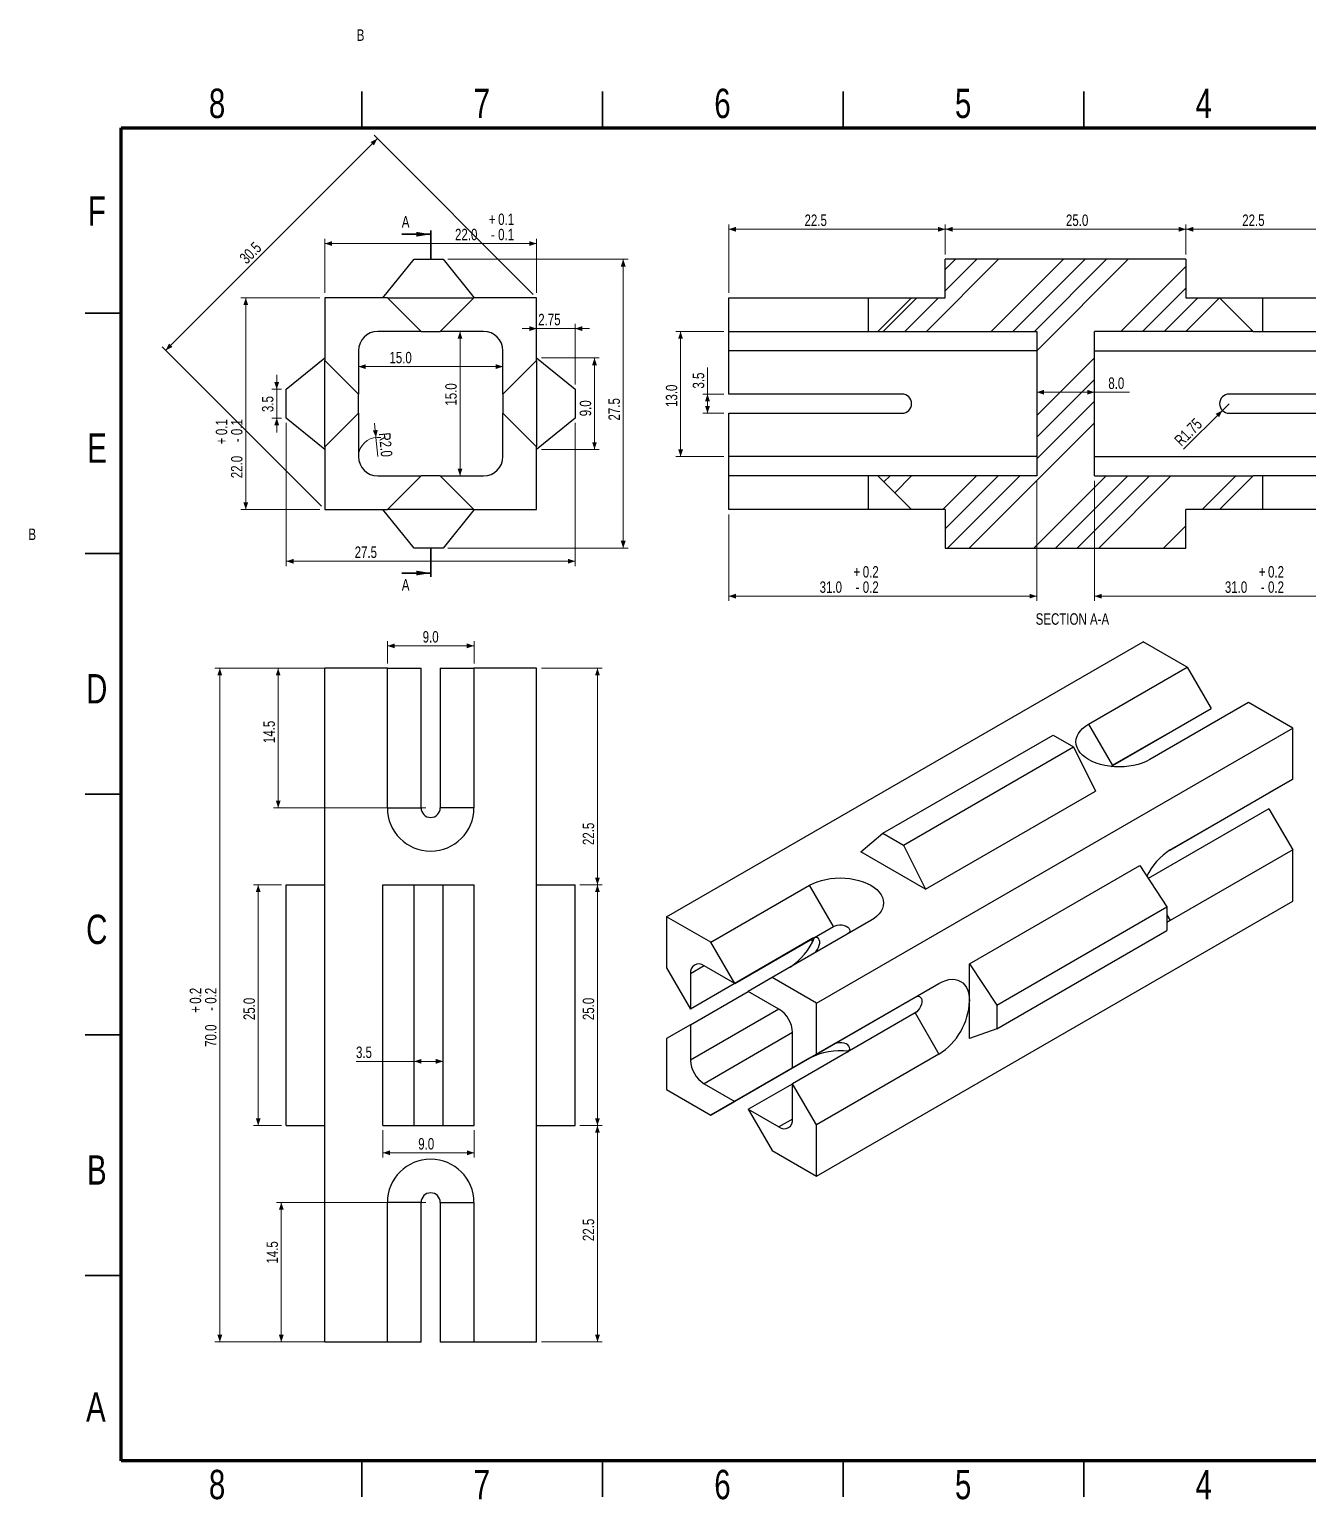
# Model space of a CAD drawing. Header units: millimetres. Extents: x -9 to 418, y 2 to 307.
# Drawn here: x -9.1 to 256.7, y 1.9 to 307.4 of the extents above; entities that cross this region are included whole.
import ezdxf

# ---------------------------------------------------------------- set-up
doc = ezdxf.new("R2010")
doc.units = ezdxf.units.MM
doc.linetypes.add('CENTER', pattern=[10.16, 6.35, -1.27, 1.27, -1.27])
doc.styles.add('SLDTEXTSTYLE0', font='TXT', dxfattribs={"width": 0.75})
doc.dimstyles.new('SLDDIMSTYLE0', dxfattribs={"dimtxt": 2.38125, "dimasz": 1.5, "dimexe": 0, "dimexo": 0.0625, "dimgap": 0.595312, "dimtad": 1, "dimdec": 1, "dimlfac": 0.5, "dimrnd": 1e-09, "dimzin": 4, "dimdsep": 46, "dimtxsty": 'SLDTEXTSTYLE0', "dimsah": 1, "dimcen": 0.09, "dimadec": 0, "dimazin": 1, "dimtfac": 1, "dimtdec": 1, "dimtofl": 0, "dimtmove": 0, "dimatfit": 3, "dimfxl": 0, "dimfrac": 2, "dimtolj": 1, "dimtzin": 12, "dimarcsym": 0})
doc.dimstyles.new('SLDDIMSTYLE1', dxfattribs={"dimtxt": 2.38125, "dimasz": 1.5, "dimexe": 0, "dimexo": 0.0625, "dimgap": 0.595312, "dimtad": 1, "dimlfac": 0.5, "dimrnd": 1e-09, "dimzin": 12, "dimdsep": 46, "dimtxsty": 'SLDTEXTSTYLE0', "dimsah": 1, "dimcen": 0.09, "dimadec": 0, "dimazin": 3, "dimtfac": 1, "dimtmove": 0, "dimatfit": 0, "dimfxl": 0, "dimfrac": 2, "dimtolj": 1, "dimtzin": 12, "dimarcsym": 0})
doc.dimstyles.new('SLDDIMSTYLE2', dxfattribs={"dimtxt": 2.38125, "dimasz": 1.5, "dimexe": 0, "dimexo": 0.0625, "dimgap": 0.595312, "dimtad": 1, "dimdec": 1, "dimlfac": 0.5, "dimrnd": 1e-09, "dimzin": 4, "dimdsep": 46, "dimtxsty": 'SLDTEXTSTYLE0', "dimsah": 1, "dimcen": 0.09, "dimadec": 0, "dimazin": 1, "dimtol": 1, "dimtp": 0.1, "dimtm": 0.1, "dimtfac": 1, "dimtdec": 1, "dimtofl": 0, "dimtmove": 0, "dimatfit": 3, "dimfxl": 0, "dimfrac": 2, "dimtolj": 1, "dimarcsym": 0})
doc.dimstyles.new('SLDDIMSTYLE3', dxfattribs={"dimtxt": 2.38125, "dimasz": 1.5, "dimexe": 0, "dimexo": 0.0625, "dimgap": 0.595312, "dimtad": 1, "dimdec": 1, "dimlfac": 0.5, "dimrnd": 1e-09, "dimzin": 12, "dimdsep": 46, "dimtxsty": 'SLDTEXTSTYLE0', "dimsah": 1, "dimcen": 0.09, "dimadec": 0, "dimazin": 3, "dimtfac": 1, "dimtdec": 1, "dimtofl": 0, "dimtmove": 0, "dimatfit": 3, "dimfxl": 0, "dimfrac": 2, "dimtolj": 1, "dimtzin": 12, "dimarcsym": 0})
doc.dimstyles.new('SLDDIMSTYLE4', dxfattribs={"dimtxt": 2.38125, "dimasz": 1.5, "dimexe": 0, "dimexo": 0.0625, "dimgap": 0.595312, "dimtad": 1, "dimdec": 1, "dimlfac": 0.5, "dimrnd": 1e-09, "dimzin": 12, "dimdsep": 46, "dimtxsty": 'SLDTEXTSTYLE0', "dimsah": 1, "dimcen": 0.09, "dimadec": 0, "dimazin": 3, "dimtfac": 1, "dimtdec": 1, "dimtmove": 0, "dimatfit": 0, "dimfxl": 0, "dimfrac": 2, "dimtolj": 1, "dimtzin": 12, "dimarcsym": 0})
doc.dimstyles.new('SLDDIMSTYLE5', dxfattribs={"dimtxt": 2.38125, "dimasz": 1.5, "dimexe": 0, "dimexo": 0.0625, "dimgap": 0.595312, "dimtad": 1, "dimdec": 1, "dimlfac": 0.5, "dimrnd": 1e-09, "dimzin": 4, "dimdsep": 46, "dimtxsty": 'SLDTEXTSTYLE0', "dimsah": 1, "dimcen": 0, "dimadec": 0, "dimazin": 1, "dimtfac": 1, "dimtdec": 1, "dimtofl": 0, "dimtmove": 0, "dimatfit": 3, "dimfxl": 0, "dimfrac": 2, "dimtolj": 1, "dimtzin": 12, "dimarcsym": 0})
doc.dimstyles.new('SLDDIMSTYLE6', dxfattribs={"dimtxt": 2.38125, "dimasz": 1.5, "dimexe": 0, "dimexo": 0.0625, "dimgap": 0.595312, "dimtad": 1, "dimdec": 1, "dimlfac": 0.5, "dimrnd": 1e-09, "dimzin": 4, "dimdsep": 46, "dimtxsty": 'SLDTEXTSTYLE0', "dimsah": 1, "dimcen": 0.09, "dimadec": 0, "dimazin": 1, "dimtol": 1, "dimtp": 0.2, "dimtm": 0.2, "dimtfac": 1, "dimtdec": 1, "dimtofl": 0, "dimtmove": 0, "dimatfit": 3, "dimfxl": 0, "dimfrac": 2, "dimtolj": 1, "dimarcsym": 0})
doc.dimstyles.new('SLDDIMSTYLE7', dxfattribs={"dimtxt": 2.38125, "dimasz": 1.5, "dimexe": 0, "dimexo": 0.0625, "dimgap": 0.595312, "dimtad": 1, "dimlfac": 0.5, "dimrnd": 1e-09, "dimzin": 12, "dimdsep": 46, "dimtxsty": 'SLDTEXTSTYLE0', "dimsah": 1, "dimcen": 0, "dimadec": 0, "dimazin": 3, "dimtfac": 1, "dimtofl": 0, "dimtmove": 0, "dimatfit": 3, "dimfxl": 0, "dimfrac": 2, "dimtolj": 1, "dimtzin": 12, "dimarcsym": 0})

# ---------------------------------------------------------------- blocks, each defined once
blk = doc.blocks.new('_D')
at = {"color": 7, "linetype": 'Continuous', "lineweight": 0}
for p, q in [((97.32, 239.16), (109.35, 239.16)), ((108.35, 239.16), (108.35, 220.16)), ((97.32, 220.16), (109.35, 220.16))]:
    blk.add_line(p, q, dxfattribs=at)
at = {"color": 7, "linetype": 'Continuous', "lineweight": 18}
for points in [[(108.35, 239.16), (107.85, 237.66), (108.85, 237.66)], [(108.35, 220.16), (108.85, 221.66), (107.85, 221.66)]]:
    blk.add_solid(points, dxfattribs=at)
at = {"color": 7, "linetype": 'Continuous', "lineweight": 18, "insert": (105.28, 227.04), "char_height": 2.381, "attachment_point": 1, "rotation": 90, "style": 'SLDTEXTSTYLE0'}
blk.add_mtext('9.0', dxfattribs=at)
blk = doc.blocks.new('_D_1')
at = {"color": 7, "linetype": 'Continuous', "lineweight": 0}
for p, q in [((96.32, 245.26), (93.32, 245.26)), ((96.32, 240.16), (96.32, 246.26)), ((104.32, 245.26), (96.32, 245.26)), ((104.32, 233.66), (104.32, 246.26)), ((104.32, 245.26), (107.32, 245.26))]:
    blk.add_line(p, q, dxfattribs=at)
at = {"color": 7, "linetype": 'Continuous', "lineweight": 18}
for points in [[(96.32, 245.26), (94.82, 245.76), (94.82, 244.76)], [(104.32, 245.26), (105.82, 244.76), (105.82, 245.76)]]:
    blk.add_solid(points, dxfattribs=at)
at = {"color": 7, "linetype": 'Continuous', "lineweight": 18, "insert": (96.66, 248.33), "char_height": 2.381, "attachment_point": 1, "style": 'SLDTEXTSTYLE0'}
blk.add_mtext('2.75', dxfattribs=at)
blk = doc.blocks.new('_D_2')
at = {"color": 7, "linetype": 'Continuous', "lineweight": 0}
for p, q in [((52.32, 252.66), (52.32, 263.93)), ((96.32, 262.93), (52.32, 262.93)), ((96.32, 252.66), (96.32, 263.93))]:
    blk.add_line(p, q, dxfattribs=at)
at = {"color": 7, "linetype": 'Continuous', "lineweight": 18}
for points in [[(52.32, 262.93), (53.82, 262.43), (53.82, 263.43)], [(96.32, 262.93), (94.82, 263.43), (94.82, 262.43)]]:
    blk.add_solid(points, dxfattribs=at)
at = {"color": 7, "linetype": 'Continuous', "lineweight": 18, "attachment_point": 1, "style": 'SLDTEXTSTYLE0'}
for s, insert, char_height in [('0.1', (88.33, 269.17), 2.381), ('22.0', (79.37, 266), 2.381), ('+', (86.41, 269.17), 2.38), ('0.1', (88.33, 266), 2.381), ('-', (86.84, 266), 2.38)]:
    blk.add_mtext(s, dxfattribs=dict(at, insert=insert, char_height=char_height))
blk = doc.blocks.new('_D_3')
at = {"color": 7, "linetype": 'Continuous', "lineweight": 0}
for p, q in [((51.32, 251.66), (34.9, 251.66)), ((35.9, 251.66), (35.9, 207.66)), ((51.32, 207.66), (34.9, 207.66))]:
    blk.add_line(p, q, dxfattribs=at)
at = {"color": 7, "linetype": 'Continuous', "lineweight": 18}
for points in [[(35.9, 251.66), (35.4, 250.16), (36.4, 250.16)], [(35.9, 207.66), (36.4, 209.16), (35.4, 209.16)]]:
    blk.add_solid(points, dxfattribs=at)
at = {"color": 7, "linetype": 'Continuous', "lineweight": 18, "attachment_point": 1, "rotation": 90, "style": 'SLDTEXTSTYLE0'}
for s, insert, char_height in [('0.1', (29.66, 223.13), 2.381), ('0.1', (32.83, 223.13), 2.381), ('+', (29.66, 221.2), 2.38), ('-', (32.83, 221.64), 2.38), ('22.0', (32.83, 214.17), 2.381)]:
    blk.add_mtext(s, dxfattribs=dict(at, insert=insert, char_height=char_height))
blk = doc.blocks.new('_D_4')
at = {"color": 7, "linetype": 'Continuous', "lineweight": 0}
for p, q in [((44.32, 225.66), (44.32, 195.92)), ((104.32, 225.66), (104.32, 195.92)), ((44.32, 196.92), (104.32, 196.92))]:
    blk.add_line(p, q, dxfattribs=at)
at = {"color": 7, "linetype": 'Continuous', "lineweight": 18}
for points in [[(44.32, 196.92), (45.82, 196.42), (45.82, 197.42)], [(104.32, 196.92), (102.82, 197.42), (102.82, 196.42)]]:
    blk.add_solid(points, dxfattribs=at)
at = {"color": 7, "linetype": 'Continuous', "lineweight": 18, "insert": (58.52, 199.99), "char_height": 2.381, "attachment_point": 1, "style": 'SLDTEXTSTYLE0'}
blk.add_mtext('27.5', dxfattribs=at)
blk = doc.blocks.new('_D_5')
at = {"color": 7, "linetype": 'Continuous', "lineweight": 0}
for p, q in [((77.88, 259.66), (115.32, 259.66)), ((114.32, 199.66), (114.32, 259.66)), ((77.88, 199.66), (115.32, 199.66))]:
    blk.add_line(p, q, dxfattribs=at)
at = {"color": 7, "linetype": 'Continuous', "lineweight": 18}
for points in [[(114.32, 259.66), (113.82, 258.16), (114.82, 258.16)], [(114.32, 199.66), (114.82, 201.16), (113.82, 201.16)]]:
    blk.add_solid(points, dxfattribs=at)
at = {"color": 7, "linetype": 'Continuous', "lineweight": 18, "insert": (111.25, 226.16), "char_height": 2.381, "attachment_point": 1, "rotation": 90, "style": 'SLDTEXTSTYLE0'}
blk.add_mtext('27.5', dxfattribs=at)
blk = doc.blocks.new('_D_6')
at = {"color": 7, "linetype": 'Continuous', "lineweight": 0}
for p, q in [((42.33, 232.66), (42.33, 235.66)), ((43.32, 232.66), (41.33, 232.66)), ((42.33, 226.66), (42.33, 232.66)), ((43.32, 226.66), (41.33, 226.66)), ((42.33, 226.66), (42.33, 223.66))]:
    blk.add_line(p, q, dxfattribs=at)
at = {"color": 7, "linetype": 'Continuous', "lineweight": 18}
for points in [[(42.33, 232.66), (42.83, 234.16), (41.83, 234.16)], [(42.33, 226.66), (41.83, 225.16), (42.83, 225.16)]]:
    blk.add_solid(points, dxfattribs=at)
at = {"color": 7, "linetype": 'Continuous', "lineweight": 18, "insert": (39.26, 227.92), "char_height": 2.381, "attachment_point": 1, "rotation": 90, "style": 'SLDTEXTSTYLE0'}
blk.add_mtext('3.5', dxfattribs=at)
blk = doc.blocks.new('_D_7')
at = {"color": 7, "linetype": 'Continuous', "lineweight": 0}
blk.add_line((80.41, 214.66), (80.41, 244.66), dxfattribs=at)
at = {"color": 7, "linetype": 'Continuous', "lineweight": 18}
for points in [[(80.41, 244.66), (79.91, 243.16), (80.91, 243.16)], [(80.41, 214.66), (80.91, 216.16), (79.91, 216.16)]]:
    blk.add_solid(points, dxfattribs=at)
at = {"color": 7, "linetype": 'Continuous', "lineweight": 18, "insert": (77.34, 229.25), "char_height": 2.381, "attachment_point": 1, "rotation": 90, "style": 'SLDTEXTSTYLE0'}
blk.add_mtext('15.0', dxfattribs=at)
blk = doc.blocks.new('_D_8')
at = {"color": 7, "linetype": 'Continuous', "lineweight": 0}
blk.add_line((89.32, 237.36), (59.32, 237.36), dxfattribs=at)
at = {"color": 7, "linetype": 'Continuous', "lineweight": 18}
for points in [[(59.32, 237.36), (60.82, 236.86), (60.82, 237.86)], [(89.32, 237.36), (87.82, 237.86), (87.82, 236.86)]]:
    blk.add_solid(points, dxfattribs=at)
at = {"color": 7, "linetype": 'Continuous', "lineweight": 18, "insert": (65.74, 240.43), "char_height": 2.381, "attachment_point": 1, "style": 'SLDTEXTSTYLE0'}
blk.add_mtext('15.0', dxfattribs=at)
blk = doc.blocks.new('_D_9')
at = {"color": 7, "linetype": 'Continuous', "lineweight": 0}
for q in [(62.67, 225.63), (63.32, 218.66)]:
    blk.add_line((62.95, 222.64), q, dxfattribs=at)
at = {"color": 7, "linetype": 'Continuous', "lineweight": 18}
blk.add_arc((63.32, 218.66), 4, 81.2678, 165.9638, dxfattribs=at)
blk.add_solid([(62.95, 222.64), (63.31, 224.18), (62.31, 224.09)], dxfattribs=at)
at = {"color": 7, "linetype": 'Continuous', "lineweight": 18, "insert": (65.93, 223.74), "char_height": 2.381, "attachment_point": 1, "rotation": 275.3041, "style": 'SLDTEXTSTYLE0'}
blk.add_mtext('R2.0', dxfattribs=at)
blk = doc.blocks.new('_D_10')
at = {"color": 7, "linetype": 'Continuous', "lineweight": 0}
for p, q in [((63.25, 284.73), (19.25, 240.73)), ((95.61, 252.37), (62.54, 285.44)), ((51.61, 208.37), (18.54, 241.44))]:
    blk.add_line(p, q, dxfattribs=at)
at = {"color": 7, "linetype": 'Continuous', "lineweight": 18}
for points in [[(63.25, 284.73), (61.83, 284.02), (62.54, 283.32)], [(19.25, 240.73), (20.66, 241.44), (19.96, 242.14)]]:
    blk.add_solid(points, dxfattribs=at)
at = {"color": 7, "linetype": 'Continuous', "lineweight": 18, "insert": (34.38, 260.2), "char_height": 2.381, "attachment_point": 1, "rotation": 45, "style": 'SLDTEXTSTYLE0'}
blk.add_mtext('30.5', dxfattribs=at)
blk = doc.blocks.new('_D_11')
at = {"color": 7, "linetype": 'Continuous', "lineweight": 0}
for p, q in [((200.24, 213.66), (200.24, 188.66)), ((136.24, 206.66), (136.24, 188.66)), ((200.24, 189.66), (136.24, 189.66))]:
    blk.add_line(p, q, dxfattribs=at)
at = {"color": 7, "linetype": 'Continuous', "lineweight": 18}
for points in [[(136.24, 189.66), (137.74, 189.16), (137.74, 190.16)], [(200.24, 189.66), (198.74, 190.16), (198.74, 189.16)]]:
    blk.add_solid(points, dxfattribs=at)
at = {"color": 7, "linetype": 'Continuous', "lineweight": 18, "attachment_point": 1, "style": 'SLDTEXTSTYLE0'}
for s, insert, char_height in [('+', (162.16, 195.91), 2.38), ('0.2', (164.09, 195.91), 2.381), ('31.0', (155.13, 192.73), 2.381), ('0.2', (164.09, 192.73), 2.381), ('-', (162.6, 192.73), 2.38)]:
    blk.add_mtext(s, dxfattribs=dict(at, insert=insert, char_height=char_height))
blk = doc.blocks.new('_D_12')
at = {"color": 7, "linetype": 'Continuous', "lineweight": 0}
for p, q in [((212.24, 213.66), (212.24, 188.66)), ((276.24, 206.66), (276.24, 188.66)), ((212.24, 189.66), (276.24, 189.66))]:
    blk.add_line(p, q, dxfattribs=at)
at = {"color": 7, "linetype": 'Continuous', "lineweight": 18}
for points in [[(212.24, 189.66), (213.74, 189.16), (213.74, 190.16)], [(276.24, 189.66), (274.74, 190.16), (274.74, 189.16)]]:
    blk.add_solid(points, dxfattribs=at)
at = {"color": 7, "linetype": 'Continuous', "lineweight": 18, "attachment_point": 1, "style": 'SLDTEXTSTYLE0'}
for s, insert, char_height in [('+', (246.37, 195.91), 2.38), ('0.2', (248.29, 195.91), 2.381), ('31.0', (239.33, 192.73), 2.381), ('0.2', (248.29, 192.73), 2.381), ('-', (246.8, 192.73), 2.38)]:
    blk.add_mtext(s, dxfattribs=dict(at, insert=insert, char_height=char_height))
blk = doc.blocks.new('_D_13')
at = {"color": 7, "linetype": 'Continuous', "lineweight": 0}
for p, q in [((200.24, 232.04), (212.24, 232.04)), ((212.24, 232.04), (219.51, 232.04))]:
    blk.add_line(p, q, dxfattribs=at)
at = {"color": 7, "linetype": 'Continuous', "lineweight": 18}
for points in [[(200.24, 232.04), (201.74, 231.54), (201.74, 232.54)], [(212.24, 232.04), (210.74, 232.54), (210.74, 231.54)]]:
    blk.add_solid(points, dxfattribs=at)
at = {"color": 7, "linetype": 'Continuous', "lineweight": 18, "insert": (215.11, 235.11), "char_height": 2.381, "attachment_point": 1, "style": 'SLDTEXTSTYLE0'}
blk.add_mtext('8.0', dxfattribs=at)
blk = doc.blocks.new('_D_14')
at = {"color": 7, "linetype": 'Continuous', "lineweight": 0}
for p, q in [((181.24, 260.66), (181.24, 266.9)), ((231.24, 265.9), (181.24, 265.9)), ((231.24, 260.66), (231.24, 266.9))]:
    blk.add_line(p, q, dxfattribs=at)
at = {"color": 7, "linetype": 'Continuous', "lineweight": 18}
for points in [[(181.24, 265.9), (182.74, 265.4), (182.74, 266.4)], [(231.24, 265.9), (229.74, 266.4), (229.74, 265.4)]]:
    blk.add_solid(points, dxfattribs=at)
at = {"color": 7, "linetype": 'Continuous', "lineweight": 18, "insert": (206.31, 268.97), "char_height": 2.381, "attachment_point": 1, "style": 'SLDTEXTSTYLE0'}
blk.add_mtext('25.0', dxfattribs=at)
blk = doc.blocks.new('_D_15')
at = {"color": 7, "linetype": 'Continuous', "lineweight": 0}
for p, q in [((136.24, 252.66), (136.24, 266.9)), ((181.24, 265.9), (136.24, 265.9)), ((181.24, 260.66), (181.24, 266.9))]:
    blk.add_line(p, q, dxfattribs=at)
at = {"color": 7, "linetype": 'Continuous', "lineweight": 18}
for points in [[(136.24, 265.9), (137.74, 265.4), (137.74, 266.4)], [(181.24, 265.9), (179.74, 266.4), (179.74, 265.4)]]:
    blk.add_solid(points, dxfattribs=at)
at = {"color": 7, "linetype": 'Continuous', "lineweight": 18, "insert": (151.99, 268.97), "char_height": 2.381, "attachment_point": 1, "style": 'SLDTEXTSTYLE0'}
blk.add_mtext('22.5', dxfattribs=at)
blk = doc.blocks.new('_D_16')
at = {"color": 7, "linetype": 'Continuous', "lineweight": 0}
for p, q in [((231.24, 260.66), (231.24, 266.9)), ((276.24, 265.9), (231.24, 265.9)), ((276.24, 252.66), (276.24, 266.9))]:
    blk.add_line(p, q, dxfattribs=at)
at = {"color": 7, "linetype": 'Continuous', "lineweight": 18}
for points in [[(231.24, 265.9), (232.74, 265.4), (232.74, 266.4)], [(276.24, 265.9), (274.74, 266.4), (274.74, 265.4)]]:
    blk.add_solid(points, dxfattribs=at)
at = {"color": 7, "linetype": 'Continuous', "lineweight": 18, "insert": (242.93, 268.97), "char_height": 2.381, "attachment_point": 1, "style": 'SLDTEXTSTYLE0'}
blk.add_mtext('22.5', dxfattribs=at)
blk = doc.blocks.new('_D_18')
at = {"color": 7, "linetype": 'Continuous', "lineweight": 0}
for p, q in [((135.24, 244.66), (125.24, 244.66)), ((126.24, 244.66), (126.24, 218.66)), ((135.24, 218.66), (125.24, 218.66))]:
    blk.add_line(p, q, dxfattribs=at)
at = {"color": 7, "linetype": 'Continuous', "lineweight": 18}
for points in [[(126.24, 244.66), (125.74, 243.16), (126.74, 243.16)], [(126.24, 218.66), (126.74, 220.16), (125.74, 220.16)]]:
    blk.add_solid(points, dxfattribs=at)
at = {"color": 7, "linetype": 'Continuous', "lineweight": 18, "insert": (123.17, 228.97), "char_height": 2.381, "attachment_point": 1, "rotation": 90, "style": 'SLDTEXTSTYLE0'}
blk.add_mtext('13.0', dxfattribs=at)
blk = doc.blocks.new('_D_19')
at = {"color": 7, "linetype": 'Continuous', "lineweight": 0}
for p, q in [((131.83, 231.66), (131.83, 237.19)), ((135.24, 231.66), (130.83, 231.66)), ((131.83, 227.66), (131.83, 231.66)), ((135.24, 227.66), (130.83, 227.66))]:
    blk.add_line(p, q, dxfattribs=at)
at = {"color": 7, "linetype": 'Continuous', "lineweight": 18}
for points in [[(131.83, 231.66), (131.33, 230.16), (132.33, 230.16)], [(131.83, 227.66), (132.33, 229.16), (131.33, 229.16)]]:
    blk.add_solid(points, dxfattribs=at)
at = {"color": 7, "linetype": 'Continuous', "lineweight": 18, "insert": (128.76, 232.8), "char_height": 2.381, "attachment_point": 1, "rotation": 90, "style": 'SLDTEXTSTYLE0'}
blk.add_mtext('3.5', dxfattribs=at)
blk = doc.blocks.new('_D_20')
at = {"color": 7, "linetype": 'Continuous', "lineweight": 0}
for q in [(240.24, 229.66), (230.76, 220.18)]:
    blk.add_line((238.82, 228.25), q, dxfattribs=at)
at = {"color": 7, "linetype": 'Continuous', "lineweight": 18}
blk.add_solid([(238.82, 228.25), (237.41, 227.54), (238.11, 226.83)], dxfattribs=at)
at = {"color": 7, "linetype": 'Continuous', "lineweight": 18, "insert": (228.61, 222.33), "char_height": 2.381, "attachment_point": 1, "rotation": 45, "style": 'SLDTEXTSTYLE0'}
blk.add_mtext('R1.75', dxfattribs=at)
blk = doc.blocks.new('_D_21')
at = {"color": 7, "linetype": 'Continuous', "lineweight": 0}
for p, q in [((51.32, 174.68), (29.5, 174.68)), ((30.5, 174.68), (30.5, 34.68)), ((51.32, 34.68), (29.5, 34.68))]:
    blk.add_line(p, q, dxfattribs=at)
at = {"color": 7, "linetype": 'Continuous', "lineweight": 18}
for points in [[(30.5, 174.68), (30, 173.18), (31, 173.18)], [(30.5, 34.68), (31, 36.18), (30, 36.18)]]:
    blk.add_solid(points, dxfattribs=at)
at = {"color": 7, "linetype": 'Continuous', "lineweight": 18, "attachment_point": 1, "rotation": 90, "style": 'SLDTEXTSTYLE0'}
for s, insert, char_height in [('0.2', (24.25, 104.97), 2.381), ('0.2', (27.43, 104.97), 2.381), ('+', (24.25, 103.05), 2.38), ('-', (27.43, 103.48), 2.38), ('70.0', (27.43, 96.01), 2.381)]:
    blk.add_mtext(s, dxfattribs=dict(at, insert=insert, char_height=char_height))
blk = doc.blocks.new('_D_22')
at = {"color": 7, "linetype": 'Continuous', "lineweight": 0}
for p, q in [((43.32, 129.68), (37.49, 129.68)), ((38.49, 79.68), (38.49, 129.68)), ((43.32, 79.68), (37.49, 79.68))]:
    blk.add_line(p, q, dxfattribs=at)
at = {"color": 7, "linetype": 'Continuous', "lineweight": 18}
for points in [[(38.49, 129.68), (37.99, 128.18), (38.99, 128.18)], [(38.49, 79.68), (38.99, 81.18), (37.99, 81.18)]]:
    blk.add_solid(points, dxfattribs=at)
at = {"color": 7, "linetype": 'Continuous', "lineweight": 18, "insert": (35.42, 101.57), "char_height": 2.381, "attachment_point": 1, "rotation": 90, "style": 'SLDTEXTSTYLE0'}
blk.add_mtext('25.0', dxfattribs=at)
blk = doc.blocks.new('_D_23')
at = {"color": 7, "linetype": 'Continuous', "lineweight": 0}
for p, q in [((64.38, 78.68), (64.38, 72.99)), ((83.38, 78.68), (83.38, 72.99)), ((83.38, 73.99), (64.38, 73.99))]:
    blk.add_line(p, q, dxfattribs=at)
at = {"color": 7, "linetype": 'Continuous', "lineweight": 18}
for points in [[(64.38, 73.99), (65.88, 73.49), (65.88, 74.49)], [(83.38, 73.99), (81.88, 74.49), (81.88, 73.49)]]:
    blk.add_solid(points, dxfattribs=at)
at = {"color": 7, "linetype": 'Continuous', "lineweight": 18, "insert": (71.73, 77.06), "char_height": 2.381, "attachment_point": 1, "style": 'SLDTEXTSTYLE0'}
blk.add_mtext('9.0', dxfattribs=at)
blk = doc.blocks.new('_D_24')
at = {"color": 7, "linetype": 'Continuous', "lineweight": 0}
for p, q in [((70.88, 93), (58.8, 93)), ((76.88, 93), (70.88, 93))]:
    blk.add_line(p, q, dxfattribs=at)
at = {"color": 7, "linetype": 'Continuous', "lineweight": 18}
for points in [[(70.88, 93), (72.38, 92.5), (72.38, 93.5)], [(76.88, 93), (75.38, 93.5), (75.38, 92.5)]]:
    blk.add_solid(points, dxfattribs=at)
at = {"color": 7, "linetype": 'Continuous', "lineweight": 18, "insert": (58.8, 96.07), "char_height": 2.381, "attachment_point": 1, "style": 'SLDTEXTSTYLE0'}
blk.add_mtext('3.5', dxfattribs=at)
blk = doc.blocks.new('_D_25')
at = {"color": 7, "linetype": 'Continuous', "lineweight": 0}
for p, q in [((105.32, 129.68), (109.97, 129.68)), ((108.97, 79.68), (108.97, 129.68)), ((105.32, 79.68), (109.97, 79.68))]:
    blk.add_line(p, q, dxfattribs=at)
at = {"color": 7, "linetype": 'Continuous', "lineweight": 18}
for points in [[(108.97, 129.68), (108.47, 128.18), (109.47, 128.18)], [(108.97, 79.68), (109.47, 81.18), (108.47, 81.18)]]:
    blk.add_solid(points, dxfattribs=at)
at = {"color": 7, "linetype": 'Continuous', "lineweight": 18, "insert": (105.9, 101.57), "char_height": 2.381, "attachment_point": 1, "rotation": 90, "style": 'SLDTEXTSTYLE0'}
blk.add_mtext('25.0', dxfattribs=at)
blk = doc.blocks.new('_D_26')
at = {"color": 7, "linetype": 'Continuous', "lineweight": 0}
for p, q in [((105.32, 79.68), (109.97, 79.68)), ((108.97, 79.68), (108.97, 34.68)), ((97.32, 34.68), (109.97, 34.68))]:
    blk.add_line(p, q, dxfattribs=at)
at = {"color": 7, "linetype": 'Continuous', "lineweight": 18}
for points in [[(108.97, 79.68), (108.47, 78.18), (109.47, 78.18)], [(108.97, 34.68), (109.47, 36.18), (108.47, 36.18)]]:
    blk.add_solid(points, dxfattribs=at)
at = {"color": 7, "linetype": 'Continuous', "lineweight": 18, "insert": (105.9, 55.65), "char_height": 2.381, "attachment_point": 1, "rotation": 90, "style": 'SLDTEXTSTYLE0'}
blk.add_mtext('22.5', dxfattribs=at)
blk = doc.blocks.new('_D_27')
at = {"color": 7, "linetype": 'Continuous', "lineweight": 0}
for p, q in [((97.32, 174.68), (109.97, 174.68)), ((108.97, 129.68), (108.97, 174.68)), ((105.32, 129.68), (109.97, 129.68))]:
    blk.add_line(p, q, dxfattribs=at)
at = {"color": 7, "linetype": 'Continuous', "lineweight": 18}
for points in [[(108.97, 174.68), (108.47, 173.18), (109.47, 173.18)], [(108.97, 129.68), (109.47, 131.18), (108.47, 131.18)]]:
    blk.add_solid(points, dxfattribs=at)
at = {"color": 7, "linetype": 'Continuous', "lineweight": 18, "insert": (105.9, 137.94), "char_height": 2.381, "attachment_point": 1, "rotation": 90, "style": 'SLDTEXTSTYLE0'}
blk.add_mtext('22.5', dxfattribs=at)
blk = doc.blocks.new('_D_28')
at = {"color": 7, "linetype": 'Continuous', "lineweight": 0}
for p, q in [((64.32, 174.68), (41.63, 174.68)), ((42.63, 145.68), (42.63, 174.68)), ((73.32, 145.68), (41.63, 145.68))]:
    blk.add_line(p, q, dxfattribs=at)
at = {"color": 7, "linetype": 'Continuous', "lineweight": 18}
for points in [[(42.63, 174.68), (42.13, 173.18), (43.13, 173.18)], [(42.63, 145.68), (43.13, 147.18), (42.13, 147.18)]]:
    blk.add_solid(points, dxfattribs=at)
at = {"color": 7, "linetype": 'Continuous', "lineweight": 18, "insert": (39.56, 159.12), "char_height": 2.381, "attachment_point": 1, "rotation": 90, "style": 'SLDTEXTSTYLE0'}
blk.add_mtext('14.5', dxfattribs=at)
blk = doc.blocks.new('_D_29')
at = {"color": 7, "linetype": 'Continuous', "lineweight": 0}
for p, q in [((65.32, 175.68), (65.32, 180.33)), ((83.32, 175.68), (83.32, 180.33)), ((83.32, 179.33), (65.32, 179.33))]:
    blk.add_line(p, q, dxfattribs=at)
at = {"color": 7, "linetype": 'Continuous', "lineweight": 18}
for points in [[(65.32, 179.33), (66.82, 178.83), (66.82, 179.83)], [(83.32, 179.33), (81.82, 179.83), (81.82, 178.83)]]:
    blk.add_solid(points, dxfattribs=at)
at = {"color": 7, "linetype": 'Continuous', "lineweight": 18, "insert": (72.65, 182.4), "char_height": 2.381, "attachment_point": 1, "style": 'SLDTEXTSTYLE0'}
blk.add_mtext('9.0', dxfattribs=at)
blk = doc.blocks.new('_D_30')
at = {"color": 7, "linetype": 'Continuous', "lineweight": 0}
for p, q in [((73.32, 63.68), (42.28, 63.68)), ((43.28, 63.68), (43.28, 34.68)), ((64.32, 34.68), (42.28, 34.68))]:
    blk.add_line(p, q, dxfattribs=at)
at = {"color": 7, "linetype": 'Continuous', "lineweight": 18}
for points in [[(43.28, 63.68), (42.78, 62.18), (43.78, 62.18)], [(43.28, 34.68), (43.78, 36.18), (42.78, 36.18)]]:
    blk.add_solid(points, dxfattribs=at)
at = {"color": 7, "linetype": 'Continuous', "lineweight": 18, "insert": (40.21, 50.97), "char_height": 2.381, "attachment_point": 1, "rotation": 90, "style": 'SLDTEXTSTYLE0'}
blk.add_mtext('14.5', dxfattribs=at)

msp = doc.modelspace()

# ---------------------------------------------------------------- hatches: boundary and pattern name
at = {"linetype": 'Continuous', "lineweight": 18}
h = msp.add_hatch(dxfattribs=at)
h.set_pattern_fill('ANSI34', angle=3e-322, style=0)
h.paths.add_polyline_path([(181.235, 251.662), (174.235, 251.662), (167.235, 244.662), (200.235, 244.662), (200.235, 214.662), (167.235, 214.662), (174.235, 207.662), (181.235, 207.662), (181.235, 199.662), (231.235, 199.662), (231.235, 207.662), (238.235, 207.662), (245.235, 214.662), (212.235, 214.662), (212.235, 244.662), (245.235, 244.662), (238.235, 251.662), (231.235, 251.662), (231.235, 259.662), (181.235, 259.662)], flags=0)

# ---------------------------------------------------------------- linework, layer by layer
at = {"color": 7, "linetype": 'Continuous', "lineweight": 35}
for p, q in [((60, 287), (60, 294.5)), ((110, 287), (110, 294.5)), ((160, 287), (160, 294.5)), ((210, 294.5), (210, 287)), ((210, 287), (210, 294.5)), ((68.317, 264.862), (74.317, 264.862)), ((68.317, 264.862), (74.317, 264.862)), ((10, 248.5), (2.5, 248.5)), ((10, 198.5), (2.5, 198.5)), ((68.317, 194.462), (74.317, 194.462)), ((68.317, 194.462), (74.317, 194.462)), ((2.5, 148.5), (10, 148.5)), ((10, 148.5), (2.5, 148.5)), ((10, 98.5), (2.5, 98.5)), ((10, 48.5), (2.5, 48.5)), ((60, 10), (60, 2.5)), ((110, 10), (110, 2.5)), ((160, 10), (160, 2.5)), ((210, 2.5), (210, 10)), ((210, 10), (210, 2.5))]:
    msp.add_line(p, q, dxfattribs=at)
at = {"color": 7, "linetype": 'Continuous', "lineweight": 70}
for p, q in [((10, 10), (10, 287)), ((10, 287), (410, 287)), ((410, 10), (10, 10))]:
    msp.add_line(p, q, dxfattribs=at)
at = {"color": 7, "linetype": 'CENTER', "lineweight": 35}
for p, q in [((74.317, 259.612), (74.317, 265.612)), ((74.317, 259.612), (74.317, 265.612)), ((74.317, 193.712), (74.317, 199.715)), ((74.317, 193.712), (74.317, 199.715))]:
    msp.add_line(p, q, dxfattribs=at)
at = {"color": 7, "linetype": 'Continuous', "lineweight": 25}
for p, q in [((64.381, 251.662), (70.881, 259.662)), ((70.881, 259.662), (76.881, 259.662)), ((76.881, 259.662), (83.381, 251.662)), ((181.235, 251.662), (181.235, 259.662)), ((231.235, 259.662), (181.235, 259.662)), ((231.235, 259.662), (231.235, 251.662)), ((65.317, 251.662), (52.317, 251.662)), ((52.317, 251.662), (52.317, 238.662)), ((72.317, 244.662), (65.317, 251.662)), ((65.317, 251.662), (83.317, 251.662)), ((83.317, 251.662), (76.317, 244.662)), ((96.317, 251.662), (83.317, 251.662)), ((96.317, 238.662), (96.317, 251.662)), ((136.235, 244.662), (136.235, 251.662)), ((136.235, 251.662), (165.235, 251.662)), ((165.235, 251.662), (165.235, 244.662)), ((165.235, 251.662), (174.235, 251.662)), ((174.235, 251.662), (167.235, 244.662)), ((174.235, 251.662), (181.235, 251.662)), ((231.235, 251.662), (238.235, 251.662)), ((245.235, 244.662), (238.235, 251.662)), ((238.235, 251.662), (247.235, 251.662)), ((247.235, 244.662), (247.235, 251.662)), ((247.235, 251.662), (276.235, 251.662)), ((72.317, 244.662), (63.317, 244.662)), ((72.317, 244.662), (76.317, 244.662)), ((85.317, 244.662), (76.317, 244.662)), ((136.235, 244.662), (165.235, 244.662)), ((136.235, 240.662), (136.235, 244.662)), ((165.235, 244.662), (167.235, 244.662)), ((167.235, 244.662), (200.235, 244.662)), ((200.235, 244.662), (200.235, 214.662)), ((245.235, 244.662), (212.235, 244.662)), ((212.235, 214.662), (212.235, 244.662)), ((245.235, 244.662), (247.235, 244.662)), ((247.235, 244.662), (276.235, 244.662)), ((44.317, 232.662), (52.317, 239.162)), ((52.317, 238.662), (59.317, 231.662)), ((52.317, 229.662), (52.317, 238.662)), ((59.317, 240.662), (59.317, 231.662)), ((89.317, 231.662), (89.317, 240.662)), ((89.317, 231.662), (96.317, 238.662)), ((96.317, 239.162), (104.317, 232.662)), ((96.317, 238.662), (96.317, 229.662)), ((200.235, 240.662), (136.235, 240.662)), ((136.235, 231.662), (136.235, 240.662)), ((212.235, 240.662), (276.235, 240.662)), ((44.317, 226.662), (44.317, 232.662)), ((104.317, 232.662), (104.317, 226.662)), ((52.317, 220.662), (52.317, 229.662)), ((59.317, 227.662), (59.317, 231.662)), ((89.317, 231.662), (89.317, 227.662)), ((96.317, 229.662), (96.317, 220.662)), ((172.235, 231.662), (136.235, 231.662)), ((276.235, 231.662), (240.235, 231.662)), ((52.317, 220.162), (44.317, 226.662)), ((59.317, 227.662), (52.317, 220.662)), ((59.317, 227.662), (59.317, 218.662)), ((89.317, 218.662), (89.317, 227.662)), ((96.317, 220.662), (89.317, 227.662)), ((104.317, 226.662), (96.317, 220.162)), ((136.235, 227.662), (172.235, 227.662)), ((136.235, 218.662), (136.235, 227.662)), ((240.235, 227.662), (276.235, 227.662)), ((52.317, 220.662), (52.317, 207.662)), ((96.317, 207.662), (96.317, 220.662)), ((200.235, 218.662), (136.235, 218.662)), ((136.235, 214.662), (136.235, 218.662)), ((212.235, 218.662), (276.235, 218.662)), ((63.317, 214.662), (72.317, 214.662)), ((65.317, 207.662), (72.317, 214.662)), ((76.317, 214.662), (72.317, 214.662)), ((76.317, 214.662), (83.317, 207.662)), ((76.317, 214.662), (85.317, 214.662)), ((136.235, 207.662), (136.235, 214.662)), ((165.235, 214.662), (136.235, 214.662)), ((165.235, 214.662), (165.235, 207.662)), ((167.235, 214.662), (165.235, 214.662)), ((167.235, 214.662), (174.235, 207.662)), ((200.235, 214.662), (167.235, 214.662)), ((212.235, 214.662), (245.235, 214.662)), ((238.235, 207.662), (245.235, 214.662)), ((247.235, 214.662), (245.235, 214.662)), ((247.235, 207.662), (247.235, 214.662)), ((276.235, 214.662), (247.235, 214.662)), ((52.317, 207.662), (65.317, 207.662)), ((70.881, 199.662), (64.381, 207.662)), ((83.317, 207.662), (65.317, 207.662)), ((83.381, 207.662), (76.881, 199.662)), ((83.317, 207.662), (96.317, 207.662)), ((165.235, 207.662), (136.235, 207.662)), ((174.235, 207.662), (165.235, 207.662)), ((181.235, 207.662), (174.235, 207.662)), ((181.235, 207.662), (181.235, 199.662)), ((231.235, 199.662), (231.235, 207.662)), ((238.235, 207.662), (231.235, 207.662)), ((247.235, 207.662), (238.235, 207.662)), ((276.235, 207.662), (247.235, 207.662)), ((76.881, 199.662), (70.881, 199.662)), ((181.235, 199.662), (231.235, 199.662)), ((123.337, 123.055), (222.331, 180.203)), ((231.524, 174.897), (222.331, 180.203)), ((65.317, 174.679), (52.317, 174.679)), ((52.317, 34.679), (52.317, 174.679)), ((65.317, 145.679), (65.317, 174.679)), ((65.317, 174.679), (72.317, 174.679)), ((72.317, 145.679), (72.317, 174.679)), ((76.317, 174.679), (76.317, 145.679)), ((76.317, 174.679), (83.317, 174.679)), ((83.317, 174.679), (83.317, 145.679)), ((96.317, 174.679), (83.317, 174.679)), ((96.317, 34.679), (96.317, 174.679)), ((211.018, 163.059), (231.524, 174.897)), ((231.524, 174.897), (236.474, 166.324)), ((215.968, 154.486), (236.474, 166.324)), ((244.252, 167.549), (223.746, 155.711)), ((253.444, 162.243), (244.252, 167.549)), ((154.449, 105.094), (253.444, 162.243)), ((211.018, 163.059), (215.968, 154.486)), ((253.444, 151.627), (253.444, 162.243)), ((168.283, 140.379), (203.638, 160.789)), ((203.638, 160.789), (207.881, 158.34)), ((227.281, 161.015), (215.904, 154.447)), ((227.281, 161.017), (227.281, 161.015)), ((172.526, 137.929), (207.881, 158.34)), ((207.881, 158.34), (212.477, 149.154)), ((215.687, 154.282), (215.968, 154.486)), ((227.988, 136.932), (253.444, 151.627)), ((253.444, 151.627), (248.494, 148.769)), ((177.122, 128.744), (212.477, 149.154)), ((227.887, 136.873), (248.494, 148.769)), ((65.317, 145.679), (72.317, 145.679)), ((83.317, 145.679), (76.317, 145.679)), ((248.494, 145.503), (223.381, 131.005)), ((248.494, 145.503), (253.444, 136.93)), ((236.474, 141.827), (227.801, 136.821)), ((236.474, 141.827), (231.524, 138.969)), ((236.472, 141.829), (236.474, 141.827)), ((163.687, 136.5), (168.283, 140.379)), ((168.283, 140.379), (172.526, 137.929)), ((172.526, 137.929), (177.122, 128.744)), ((231.524, 138.969), (227.775, 136.805)), ((177.122, 128.744), (163.687, 136.5)), ((253.444, 136.93), (227.988, 122.234)), ((253.444, 126.315), (253.444, 136.93)), ((186.269, 113.256), (221.624, 133.667)), ((221.624, 133.667), (227.281, 125.093)), ((44.317, 79.679), (44.317, 129.679)), ((44.317, 129.679), (52.317, 129.679)), ((64.381, 79.679), (64.381, 129.679)), ((64.381, 129.679), (70.881, 129.679)), ((70.881, 79.679), (70.881, 129.679)), ((70.881, 129.679), (76.881, 129.679)), ((76.881, 79.679), (76.881, 129.679)), ((76.881, 129.679), (83.381, 129.679)), ((83.381, 79.679), (83.381, 129.679)), ((96.317, 129.679), (104.317, 129.679)), ((104.317, 79.679), (104.317, 129.679)), ((132.529, 117.748), (153.035, 129.586)), ((157.985, 121.013), (153.035, 129.586)), ((154.449, 69.166), (253.444, 126.315)), ((132.529, 117.748), (123.337, 123.055)), ((123.337, 123.055), (123.337, 112.44)), ((165.763, 122.239), (145.257, 110.401)), ((191.926, 104.683), (227.281, 125.093)), ((227.281, 125.093), (227.281, 120.194)), ((227.988, 122.234), (227.281, 121.872)), ((137.479, 109.175), (157.985, 121.013)), ((191.926, 99.784), (227.281, 120.194)), ((153.742, 118.562), (128.286, 103.867)), ((137.479, 109.175), (132.529, 117.748)), ((153.691, 117.924), (153.4, 118.365)), ((186.269, 105.499), (186.269, 113.256)), ((186.269, 113.256), (191.926, 104.683)), ((123.337, 112.44), (128.286, 103.867)), ((128.286, 111.216), (128.286, 103.867)), ((137.479, 109.175), (131.115, 112.849)), ((145.257, 110.401), (140.307, 107.542)), ((154.449, 105.094), (145.257, 110.401)), ((128.286, 100.601), (140.309, 107.541)), ((146.671, 103.868), (140.307, 107.542)), ((154.449, 94.479), (179.905, 109.174)), ((174.955, 106.316), (179.905, 109.174)), ((149.499, 91.621), (174.955, 106.316)), ((154.449, 94.479), (154.449, 105.094)), ((186.269, 97.742), (186.269, 105.499)), ((191.926, 104.683), (191.926, 99.784)), ((174.955, 103.05), (149.499, 88.354)), ((174.955, 103.05), (179.905, 94.477)), ((128.286, 100.601), (123.337, 97.742)), ((128.286, 100.601), (128.286, 93.252)), ((149.499, 91.621), (149.499, 98.969)), ((191.926, 99.784), (186.269, 97.742)), ((123.337, 97.742), (123.337, 87.127)), ((157.985, 96.517), (137.479, 84.679)), ((153.035, 93.658), (157.985, 96.517)), ((153.035, 93.658), (132.529, 81.82)), ((149.499, 91.621), (154.449, 94.479)), ((179.905, 94.477), (154.449, 79.781)), ((123.337, 87.127), (132.529, 81.82)), ((131.115, 88.353), (137.479, 84.679)), ((140.307, 83.046), (149.499, 88.353)), ((154.449, 79.781), (149.499, 88.354)), ((149.499, 81.006), (149.499, 88.354)), ((132.529, 81.82), (137.479, 84.679)), ((140.307, 83.046), (145.257, 74.473)), ((140.307, 83.046), (146.671, 79.372)), ((44.317, 79.679), (52.317, 79.679)), ((64.381, 79.679), (70.881, 79.679)), ((70.881, 79.679), (76.881, 79.679)), ((76.881, 79.679), (83.381, 79.679)), ((96.317, 79.679), (104.317, 79.679)), ((154.449, 69.166), (154.449, 79.781)), ((145.257, 74.473), (154.449, 69.166)), ((65.317, 34.679), (65.317, 63.679)), ((72.317, 63.679), (65.317, 63.679)), ((72.317, 34.679), (72.317, 63.679)), ((76.317, 63.679), (83.317, 63.679)), ((76.317, 63.679), (76.317, 34.679)), ((83.317, 63.679), (83.317, 34.679)), ((65.317, 34.679), (52.317, 34.679)), ((72.317, 34.679), (65.317, 34.679)), ((83.317, 34.679), (76.317, 34.679)), ((96.317, 34.679), (83.317, 34.679))]:
    msp.add_line(p, q, dxfattribs=at)
at = {"color": 7, "linetype": 'Continuous', "lineweight": 18}
msp.add_line((96.317, 239.162), (96.317, 220.162), dxfattribs=at)
at = {"color": 8, "linetype": 'Continuous', "lineweight": 25}
for p, q in [((227.281, 123.459), (227.988, 122.234)), ((131.115, 112.849), (128.286, 111.216)), ((146.674, 103.867), (128.286, 93.252)), ((149.499, 98.966), (131.115, 88.353)), ((149.499, 81.005), (146.671, 79.372))]:
    msp.add_line(p, q, dxfattribs=at)
at = {"color": 7, "linetype": 'Continuous', "lineweight": 25, "flags": 128}
for points in [[(223.746, 155.711), (222.993, 155.323), (222.17, 154.986), (221.287, 154.704), (220.354, 154.481), (219.384, 154.32), (218.389, 154.222), (217.382, 154.189), (216.374, 154.222), (215.379, 154.32), (214.409, 154.481), (213.477, 154.704), (212.593, 154.986), (211.77, 155.323), (211.018, 155.711), (210.345, 156.146), (209.761, 156.621), (209.273, 157.131), (208.887, 157.669), (208.607, 158.229), (208.438, 158.803), (208.382, 159.385), (208.438, 159.967), (208.607, 160.541), (208.887, 161.101), (209.273, 161.639), (209.761, 162.149), (210.345, 162.624), (211.018, 163.059)], [(153.035, 129.586), (153.788, 129.974), (154.611, 130.312), (155.494, 130.593), (156.426, 130.816), (157.396, 130.978), (158.391, 131.075), (159.399, 131.108), (160.407, 131.075), (161.402, 130.978), (162.371, 130.816), (163.304, 130.593), (164.187, 130.312), (165.01, 129.974), (165.763, 129.586), (166.435, 129.152), (167.019, 128.677), (167.508, 128.167), (167.894, 127.628), (168.173, 127.068), (168.342, 126.494), (168.399, 125.912), (168.342, 125.331), (168.173, 124.756), (167.894, 124.196), (167.508, 123.658), (167.019, 123.148), (166.435, 122.673), (165.763, 122.239)], [(157.985, 121.013), (158.364, 121.185), (158.804, 121.299), (159.278, 121.349), (159.759, 121.332), (160.22, 121.249), (160.632, 121.105), (160.973, 120.909), (161.223, 120.67), (161.366, 120.405), (161.395, 120.127), (161.308, 119.853), (161.111, 119.599), (160.86, 119.408)], [(153.83, 115.35), (154.081, 115.539), (154.399, 115.862), (154.68, 116.248), (154.906, 116.673), (155.064, 117.113), (155.146, 117.543), (155.146, 117.936), (155.064, 118.271), (154.906, 118.529), (154.68, 118.693), (154.399, 118.754), (154.081, 118.71), (153.742, 118.562)], [(179.905, 109.174), (180.618, 109.539), (181.321, 109.808), (182.007, 109.975), (182.666, 110.041), (183.291, 110.002), (183.873, 109.862), (184.405, 109.62), (184.881, 109.28), (185.294, 108.846), (185.639, 108.324), (185.912, 107.72), (186.109, 107.042), (186.229, 106.299), (186.269, 105.499)], [(174.955, 106.316), (175.294, 106.464), (175.613, 106.508), (175.893, 106.447), (176.119, 106.282), (176.278, 106.025), (176.359, 105.69), (176.359, 105.296), (176.278, 104.867), (176.119, 104.427), (175.893, 104.002), (175.613, 103.616), (175.294, 103.293), (174.955, 103.05)], [(160.877, 94.922), (161.111, 95.103), (161.308, 95.357), (161.395, 95.631), (161.366, 95.908), (161.223, 96.174), (160.973, 96.412), (160.632, 96.609), (160.22, 96.753), (159.759, 96.836), (159.278, 96.853), (158.804, 96.803), (158.364, 96.688), (157.985, 96.517)]]:
    msp.add_lwpolyline(points, dxfattribs=at)
at = {"color": 7, "linetype": 'Continuous', "lineweight": 25}
for centre, radius, start, end in [((63.317, 240.662), 4, 90, 180), ((85.317, 240.662), 4, 0, 90), ((172.235, 229.662), 2, 270, 90), ((240.235, 229.662), 2, 90, 270), ((63.317, 218.662), 4, 180, 270), ((85.317, 218.662), 4, 270, 0), ((74.317, 145.679), 9, 180, 0), ((74.317, 145.679), 2, 180, 0), ((235.12, 125.633), 13.361, 122.26027, 154.21221), ((141.312, 124.05), 13.824, 303.8172, 337.24973), ((130.019, 111.48), 1.753, 51.32581, 188.68494), ((172.521, 106.088), 13.761, 302.45345, 357.54655), ((143.385, 98.705), 6.121, 2.4763, 57.5237), ((159.33, 81.596), 13.606, 82.5504, 117.55795), ((134.401, 93.516), 6.121, 182.4763, 237.5237), ((147.767, 80.741), 1.753, 231.32581, 8.68494), ((74.317, 63.679), 9, 0, 180), ((74.317, 63.679), 2, 0, 180)]:
    msp.add_arc(centre, radius, start, end, dxfattribs=at)
at = {"color": 7, "linetype": 'Continuous', "lineweight": 35}
for points in [[(74.317, 264.862), (71.317, 265.362), (71.317, 264.362)], [(74.317, 264.862), (71.317, 265.362), (71.317, 264.362)], [(74.317, 194.462), (71.317, 194.962), (71.317, 193.962)], [(74.317, 194.462), (71.317, 194.962), (71.317, 193.962)]]:
    msp.add_solid(points, dxfattribs=at)

# ---------------------------------------------------------------- texts
at = {"color": 7, "linetype": 'Continuous', "char_height": 2.381, "attachment_point": 1, "style": 'SLDTEXTSTYLE0'}
for s, insert in [('B', (58.953, 307.432)), ('A', (68.317, 268.639)), ('B', (-9.253, 203.706)), ('A', (68.317, 193.204))]:
    msp.add_mtext(s, dxfattribs=dict(at, insert=insert))
at = {"color": 7, "linetype": 'Continuous', "lineweight": 0, "attachment_point": 2, "style": 'SLDTEXTSTYLE0'}
for s, insert, char_height in [('8', (29.939, 295.114), 6.096), ('7', (84.939, 295.114), 6.096), ('6', (134.939, 295.114), 6.096), ('5', (184.939, 295.114), 6.096), ('4', (234.939, 295.114), 6.096), ('F', (4.937, 272.726), 6.096), ('E', (5.011, 223.476), 6.096), ('SECTION A-A', (207.653, 186.105), 2.38125), ('D', (4.93, 173.476), 6.096), ('C', (4.937, 123.476), 6.096), ('B', (4.953, 73.476), 6.096), ('A', (4.757, 24.226), 6.096), ('8', (29.939, 8.114), 6.096), ('7', (84.939, 8.114), 6.096), ('6', (134.939, 8.114), 6.096), ('5', (184.939, 8.114), 6.096), ('4', (234.939, 8.114), 6.096)]:
    msp.add_mtext(s, dxfattribs=dict(at, insert=insert, char_height=char_height))

# ---------------------------------------------------------------- dimensions: what is measured, and where the dimension line sits
at = {"color": 7, "linetype": 'Continuous', "lineweight": 18}
for base, p1, p2, angle, dimstyle, picture, middle in [((19.249, 240.729), (96.317, 251.662), (52.317, 207.662), 45, 'SLDDIMSTYLE3', '_D_10', (38.727, 260.207)), ((114.317, 259.662), (76.881, 199.662), (76.881, 259.662), 90, 'SLDDIMSTYLE3', '_D_5', (114.317, 229.234)), ((35.901, 207.662), (52.317, 251.662), (52.317, 207.662), 90, 'SLDDIMSTYLE2', '_D_3', (35.901, 220.847)), ((80.406, 244.662), (85.317, 214.662), (85.317, 244.662), 90, 'SLDDIMSTYLE0', '_D_7', (80.406, 232.332)), ((126.235, 218.662), (136.235, 244.662), (136.235, 218.662), 90, 'SLDDIMSTYLE0', '_D_18', (126.235, 232.043)), ((108.345, 220.162), (96.317, 239.162), (96.317, 220.162), 90, 'SLDDIMSTYLE0', '_D', (108.345, 229.234)), ((42.329, 232.662), (44.317, 226.662), (44.317, 232.662), 90, 'SLDDIMSTYLE4', '_D_6', (42.329, 230.114)), ((131.832, 231.662), (136.235, 227.662), (136.235, 231.662), 90, 'SLDDIMSTYLE3', '_D_19', (131.832, 234.996)), ((30.499, 34.679), (52.317, 174.679), (52.317, 34.679), 90, 'SLDDIMSTYLE6', '_D_21', (30.499, 102.689)), ((42.629, 174.679), (74.317, 145.679), (65.317, 174.679), 90, 'SLDDIMSTYLE3', '_D_28', (42.629, 162.2)), ((108.968, 174.679), (104.317, 129.679), (96.317, 174.679), 90, 'SLDDIMSTYLE3', '_D_27', (108.968, 141.02)), ((38.491, 129.679), (44.317, 79.679), (44.317, 129.679), 90, 'SLDDIMSTYLE0', '_D_22', (38.491, 104.652)), ((108.968, 129.679), (104.317, 79.679), (104.317, 129.679), 90, 'SLDDIMSTYLE0', '_D_25', (108.968, 104.652)), ((108.968, 34.679), (104.317, 79.679), (96.317, 34.679), 90, 'SLDDIMSTYLE3', '_D_26', (108.968, 58.723)), ((43.282, 34.679), (74.317, 63.679), (65.317, 34.679), 90, 'SLDDIMSTYLE3', '_D_30', (43.282, 54.048))]:
    dim = msp.add_linear_dim(base=base, p1=p1, p2=p2, angle=angle, dimstyle=dimstyle, dxfattribs=at)
    dim.commit()
    dim.dimension.update_dxf_attribs({"geometry": picture, "text_midpoint": middle, "dimtype": 160})
for base, p1, p2, dimstyle, picture, middle in [((52.317, 262.929), (96.317, 251.662), (52.317, 251.662), 'SLDDIMSTYLE2', '_D_2', (86.05, 262.929)), ((136.235, 265.904), (181.235, 259.662), (136.235, 251.662), 'SLDDIMSTYLE3', '_D_15', (155.065, 265.904)), ((181.235, 265.904), (231.235, 259.662), (181.235, 259.662), 'SLDDIMSTYLE0', '_D_14', (209.392, 265.904)), ((231.235, 265.904), (276.235, 251.662), (231.235, 259.662), 'SLDDIMSTYLE3', '_D_16', (246.01, 265.904)), ((96.317, 245.256), (104.317, 232.662), (96.317, 239.162), 'SLDDIMSTYLE1', '_D_1', (99.738, 245.256)), ((212.235, 232.043), (200.235, 244.662), (212.235, 244.662), 'SLDDIMSTYLE0', '_D_13', (217.312, 232.043)), ((59.317, 237.357), (89.317, 240.662), (59.317, 240.662), 'SLDDIMSTYLE0', '_D_8', (68.82, 237.357)), ((104.317, 196.918), (44.317, 226.662), (104.317, 226.662), 'SLDDIMSTYLE3', '_D_4', (61.595, 196.918)), ((136.235, 189.662), (200.235, 214.662), (136.235, 207.662), 'SLDDIMSTYLE6', '_D_11', (161.805, 189.662)), ((276.235, 189.662), (212.235, 214.662), (276.235, 207.662), 'SLDDIMSTYLE6', '_D_12', (246.01, 189.662)), ((65.317, 179.332), (83.317, 174.679), (65.317, 174.679), 'SLDDIMSTYLE0', '_D_29', (74.846, 179.332)), ((70.881, 92.997), (76.881, 79.679), (70.881, 79.679), 'SLDDIMSTYLE3', '_D_24', (60.995, 92.997)), ((64.381, 73.986), (83.381, 79.679), (64.381, 79.679), 'SLDDIMSTYLE0', '_D_23', (73.928, 73.986))]:
    dim = msp.add_linear_dim(base=base, p1=p1, p2=p2, dimstyle=dimstyle, dxfattribs=at)
    dim.commit()
    dim.dimension.update_dxf_attribs({"geometry": picture, "text_midpoint": middle, "dimtype": 160})
for center, mpoint, dimstyle, picture, middle in [((240.235, 229.662), (238.821, 228.247), 'SLDDIMSTYLE7', '_D_20', (233.485, 222.911)), ((63.317, 218.662), (62.947, 222.644), 'SLDDIMSTYLE5', '_D_9', (63.164, 220.312))]:
    dim = msp.add_radius_dim(center=center, mpoint=mpoint, dimstyle=dimstyle, dxfattribs=at)
    dim.commit()
    dim.dimension.update_dxf_attribs({"geometry": picture, "text_midpoint": middle, "dimtype": 164})

doc.saveas('drawing.dxf')
